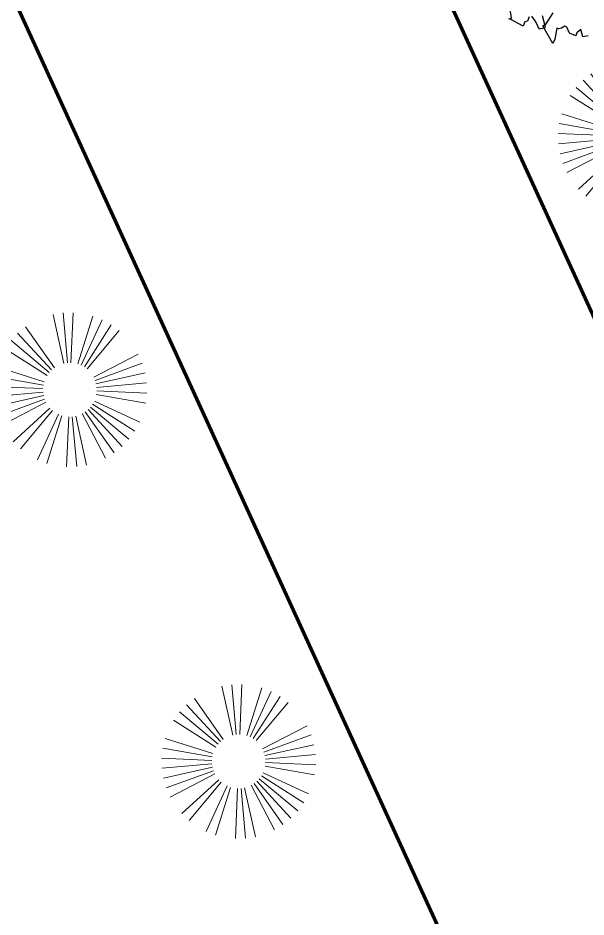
# Model space of a CAD drawing. Header units: millimetres. Extents: x 111 to 1506, y 14 to 566.
# Drawn here: x 223.826 to 225.983, y 122.034 to 125.45 of the extents above; entities that cross this region are included whole.
import ezdxf

# ---------------------------------------------------------------- set-up
doc = ezdxf.new("R2010")
doc.units = ezdxf.units.MM
doc.layers.add('fer', color=8, linetype='Continuous')
doc.layers.add('G', color=254, linetype='Continuous', lineweight=5)
doc.layers.add('PALMERAS114', color=114, linetype='Continuous', lineweight=5)
doc.styles.add('ATTR', font='romans.shx', dxfattribs={"width": 0.8, "height": 2.52})

# ---------------------------------------------------------------- blocks, each defined once
blk = doc.blocks.new('tr')
at = {"layer": 'fer', "color": 97}
for p, q in [((1379.6039, 206.1108), (1379.6158, 206.0935)), ((1379.6039, 206.1108), (1379.6158, 206.0935)), ((1379.6158, 206.0935), (1379.592, 206.0761)), ((1379.6158, 206.0935), (1379.592, 206.0761)), ((1379.592, 206.0761), (1379.6099, 206.0675)), ((1379.592, 206.0761), (1379.6099, 206.0675)), ((1379.6099, 206.0675), (1379.6218, 206.0675)), ((1379.6099, 206.0675), (1379.6218, 206.0675)), ((1379.6218, 206.0675), (1379.6218, 206.0415)), ((1379.6218, 206.0675), (1379.6218, 206.0415)), ((1379.6218, 206.0415), (1379.6039, 206.0241)), ((1379.6218, 206.0415), (1379.6039, 206.0241)), ((1379.6039, 206.0241), (1379.6039, 206.0155)), ((1379.6039, 206.0241), (1379.6039, 206.0155)), ((1379.6039, 206.0155), (1379.6158, 206.0068)), ((1379.6039, 206.0155), (1379.6158, 206.0068)), ((1379.6158, 206.0068), (1379.6218, 205.9981)), ((1379.6158, 206.0068), (1379.6218, 205.9981)), ((1379.6218, 205.9895), (1379.6634, 205.9981)), ((1379.6218, 205.9981), (1379.6218, 205.9895)), ((1379.6218, 205.9895), (1379.6634, 205.9981)), ((1379.6218, 205.9981), (1379.6218, 205.9895)), ((1379.6813, 205.9981), (1379.6337, 205.9375)), ((1379.6813, 205.9981), (1379.6337, 205.9375)), ((1379.6634, 205.9981), (1379.6813, 205.9981)), ((1379.6634, 205.9981), (1379.6813, 205.9981)), ((1379.6218, 205.9462), (1379.5741, 205.9548)), ((1379.6218, 205.9462), (1379.5741, 205.9548)), ((1379.598, 205.9202), (1379.6337, 205.9462)), ((1379.598, 205.9202), (1379.6337, 205.9462)), ((1379.6337, 205.9375), (1379.6218, 205.9462)), ((1379.6337, 205.9375), (1379.6218, 205.9462)), ((1379.6337, 205.9462), (1379.6396, 205.9462)), ((1379.6337, 205.9462), (1379.6396, 205.9462)), ((1379.6396, 205.9462), (1379.6515, 205.9288)), ((1379.6396, 205.9462), (1379.6515, 205.9288)), ((1379.6277, 205.9028), (1379.6158, 205.8855)), ((1379.6277, 205.9028), (1379.6158, 205.8855)), ((1379.6337, 205.9115), (1379.6277, 205.9028)), ((1379.6337, 205.9115), (1379.6277, 205.9028)), ((1379.6515, 205.9288), (1379.6337, 205.9115)), ((1379.6515, 205.9288), (1379.6337, 205.9115)), ((1379.6337, 205.9115), (1379.6337, 205.9115)), ((1379.6337, 205.9115), (1379.6337, 205.9115)), ((1379.6218, 205.8768), (1379.6396, 205.8768)), ((1379.6218, 205.8768), (1379.6396, 205.8768)), ((1379.6396, 205.8768), (1379.6456, 205.8682)), ((1379.6396, 205.8768), (1379.6456, 205.8682)), ((1379.6456, 205.8682), (1379.6634, 205.8682)), ((1379.6456, 205.8682), (1379.6456, 205.8682)), ((1379.6456, 205.8682), (1379.6634, 205.8682)), ((1379.6456, 205.8682), (1379.6456, 205.8682)), ((1379.6634, 205.8682), (1379.6575, 205.8162)), ((1379.6634, 205.8682), (1379.6575, 205.8162)), ((1379.6515, 205.8162), (1379.6218, 205.7988)), ((1379.6515, 205.8162), (1379.6218, 205.7988)), ((1379.6575, 205.8075), (1379.6515, 205.8162)), ((1379.6575, 205.8075), (1379.6515, 205.8162)), ((1379.6575, 205.8162), (1379.6575, 205.8075)), ((1379.6575, 205.8162), (1379.6575, 205.8075))]:
    blk.add_line(p, q, dxfattribs=at)
blk = doc.blocks.new('EVG7')
for p, q in [((-6.59, 19.1), (-16.71, 56.87)), ((-3.91, 19.67), (-9.01, 58.4)), ((1.55, 19.67), (6.65, 58.4)), ((4.23, 19.1), (14.35, 56.87)), ((-11.62, 16.99), (-31.18, 50.87)), ((-9.21, 18.3), (-24.14, 54.35)), ((6.85, 18.3), (21.78, 54.35)), ((9.26, 16.99), (28.82, 50.87)), ((-13.82, 15.38), (-37.7, 46.51)), ((-17.84, 11.7), (-48.78, 35.44)), ((-16, 13.74), (-43.6, 41.34)), ((15.48, 11.7), (46.42, 35.44)), ((17.04, 9.43), (50.78, 28.91)), ((-20.59, 6.96), (-56.61, 21.87)), ((18.24, 6.96), (54.25, 21.87)), ((-21.61, 4.39), (-59.13, 14.44)), ((19.8, 1.68), (58.31, 6.74)), ((-22.19, -1.09), (-61.18, -1.09)), ((-22.16, -3.85), (-60.66, -8.92)), ((19.25, -6.56), (56.78, -16.62)), ((19.8, -3.85), (58.31, -8.92)), ((19.83, -1.09), (58.82, -1.09)), ((-20.59, -9.13), (-56.61, -24.05)), ((-19.4, -11.61), (-53.14, -31.09)), ((-17.84, -13.87), (-48.78, -37.61)), ((15.48, -13.87), (46.42, -37.61)), ((-13.82, -17.56), (-37.7, -48.69)), ((-11.62, -19.17), (-31.18, -53.05)), ((-9.21, -20.47), (-24.14, -56.52)), ((6.85, -20.47), (21.78, -56.52)), ((9.26, -19.17), (28.82, -53.05)), ((11.46, -17.56), (35.35, -48.69)), ((13.64, -15.91), (41.25, -43.51)), ((-6.59, -21.27), (-16.71, -59.04)), ((-3.91, -21.84), (-9.01, -60.57)), ((-1.18, -22.12), (-1.18, -61.09)), ((4.23, -21.27), (14.35, -59.04))]:
    blk.add_line(p, q)
at = {"style": 'ATTR', "width": 0.8, "flags": 9}
blk.add_attdef('ESTCODE', (0, 0), '', height=0.7, dxfattribs=at)

msp = doc.modelspace()

# ---------------------------------------------------------------- hatches: boundary and pattern name
at = {"layer": 'G', "lineweight": 100, "ltscale": 1000}
h = msp.add_hatch(dxfattribs=at)
h.set_pattern_fill('AR-HBONE', color=256, scale=0.046, angle=-22.08523, style=0)
h.set_pattern_definition([(22.914772, (797.12783, 1599.99595), (0.097837146, 0.241122153), [0.552, -0.184]), (112.914772, (797.29731, 1600.0676), (0.097837146, 0.241122153), [0.552, -0.184])])
edge = h.paths.add_edge_path()
edge.add_line((235.50294, 146.48372), (237.44709, 145.9959))
edge.add_line((237.44709, 145.9959), (222.91738, 100.98918))
edge.add_line((222.91738, 100.98918), (220.93875, 101.37021))
edge.add_line((220.93875, 101.37021), (235.50409, 146.48343))

# ---------------------------------------------------------------- linework, layer by layer
at = {"lineweight": 100, "ltscale": 1000}
for p, q in [((225.81852, 121.13238), (222.93723, 127.43351)), ((226.70845, 122.79322), (224.59524, 127.41462))]:
    msp.add_line(p, q, dxfattribs=at)

# ---------------------------------------------------------------- block references
at = {"lineweight": 100, "rotation": 247.9147716791316}
msp.add_blockref('tr', (553.71486, 1481.25311), dxfattribs=at)
at = {"layer": 'PALMERAS114', "extrusion": (0, 0, -1), "xscale": -0.004880888891868356, "yscale": 0.004880888891718753, "zscale": -0.004880888891868356, "rotation": 294.9205878507973}
for p in [(-226.16821, 125.00528), (-224.02067, 124.04464), (-224.66187, 122.63274)]:
    msp.add_blockref('EVG7', p, dxfattribs=at)

doc.saveas('drawing.dxf')
